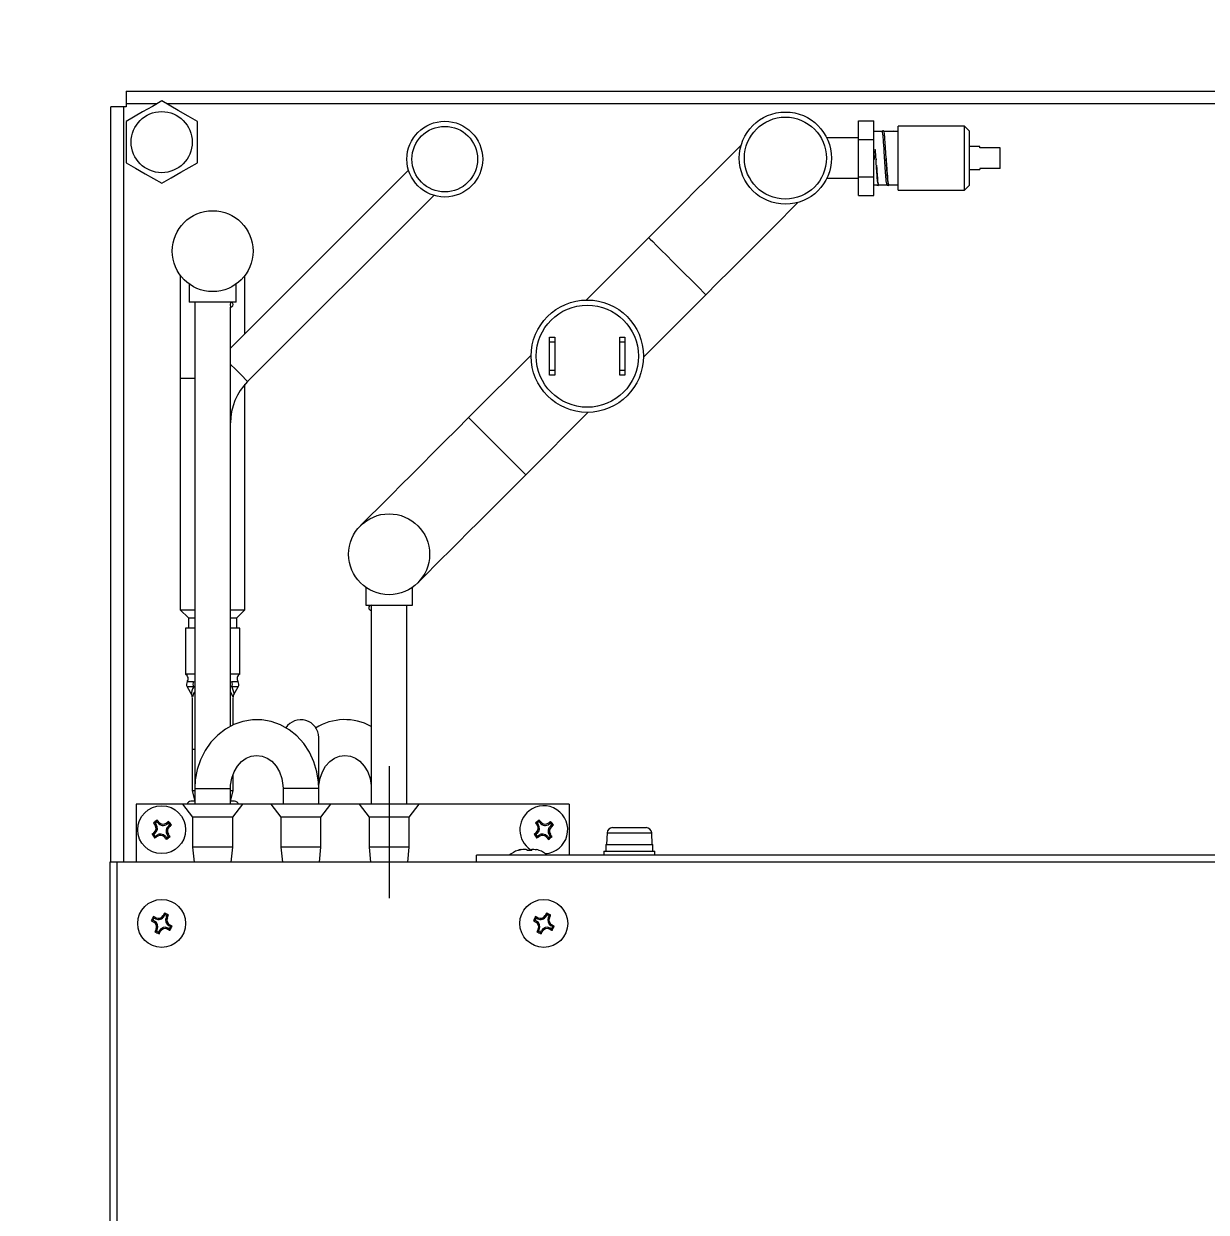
# Model space of a CAD drawing. Header units: millimetres. Extents: x 0 to 31017, y 0 to 21335.
# Drawn here: x 29735.9 to 29759.12, y 5835.99 to 5859.32 of the extents above; entities that cross this region are included whole.
import ezdxf
from ezdxf import colors
from ezdxf.entities.mleader import LeaderData, LeaderLine
from ezdxf.enums import TextEntityAlignment as Align
from ezdxf.math import Vec2, Vec3

# ---------------------------------------------------------------- set-up
doc = ezdxf.new("R2010")
doc.units = ezdxf.units.MM
doc.styles.get("Standard").update_dxf_attribs({"font": 'arial.ttf'})

# ---------------------------------------------------------------- blocks, each defined once
blk = doc.blocks.new('3F機組圖灰底')
at = {"color": 8, "linetype": 'Continuous', "lineweight": 15}
for p, q in [((109326.142, -43115.331), (109326.142, -43115.581)), ((109326.142, -43115.331), (109375.532, -43115.331)), ((109325.837, -43130.471), (109325.837, -43115.636)), ((109326.087, -43115.636), (109325.837, -43115.636)), ((109326.142, -43115.636), (109326.087, -43115.636)), ((109326.087, -43115.636), (109326.087, -43130.471)), ((109326.142, -43115.581), (109326.142, -43115.636)), ((109326.736, -43115.581), (109326.142, -43115.581)), ((109374.736, -43115.581), (109326.938, -43115.581)), ((109326.137, -43115.927), (109326.137, -43116.735)), ((109327.537, -43116.735), (109327.537, -43115.927)), ((109340.514, -43116.278), (109340.514, -43115.911)), ((109340.514, -43115.911), (109340.814, -43115.911)), ((109340.814, -43116.278), (109340.814, -43115.911)), ((109340.978, -43116.12), (109340.814, -43116.12)), ((109340.98, -43116.12), (109340.978, -43116.12)), ((109341.178, -43116.12), (109341.008, -43116.12)), ((109341.178, -43116.115), (109341.208, -43116.11)), ((109341.178, -43116.12), (109341.178, -43116.115)), ((109341.208, -43116.12), (109341.194, -43116.12)), ((109341.208, -43116.11), (109341.208, -43116.12)), ((109341.294, -43116.12), (109341.208, -43116.12)), ((109342.594, -43116.015), (109341.294, -43116.015)), ((109341.294, -43117.275), (109341.294, -43116.015)), ((109342.694, -43116.115), (109342.594, -43116.015)), ((109342.594, -43117.275), (109342.594, -43116.015)), ((109342.694, -43117.175), (109342.694, -43116.115)), ((109340.514, -43116.248), (109339.893, -43116.248)), ((109340.514, -43117.011), (109340.514, -43116.278)), ((109340.514, -43116.278), (109340.814, -43116.278)), ((109340.814, -43117.011), (109340.814, -43116.278)), ((109342.894, -43116.42), (109342.694, -43116.42)), ((109342.894, -43116.443), (109342.894, -43116.42)), ((109343.294, -43116.443), (109342.894, -43116.443)), ((109343.294, -43116.846), (109343.294, -43116.443)), ((109340.818, -43116.482), (109340.848, -43116.479)), ((109340.858, -43116.644), (109340.858, -43116.644)), ((109340.858, -43116.644), (109340.86, -43116.678)), ((109341.028, -43116.646), (109341.026, -43116.605)), ((109331.682, -43116.881), (109328.187, -43120.376)), ((109342.694, -43116.87), (109342.894, -43116.87)), ((109343.294, -43116.846), (109342.894, -43116.846)), ((109342.894, -43116.846), (109342.894, -43116.87)), ((109339.893, -43117.041), (109340.514, -43117.041)), ((109340.514, -43117.011), (109340.814, -43117.011)), ((109340.514, -43117.378), (109340.514, -43117.011)), ((109340.814, -43117.378), (109340.814, -43117.011)), ((109328.524, -43121.029), (109332.177, -43117.376)), ((109340.514, -43117.378), (109340.814, -43117.378)), ((109340.814, -43117.17), (109340.878, -43117.17)), ((109340.908, -43117.17), (109341.078, -43117.17)), ((109341.108, -43117.17), (109341.294, -43117.17)), ((109341.294, -43117.275), (109342.594, -43117.275)), ((109342.594, -43117.275), (109342.694, -43117.175)), ((109336.397, -43118.204), (109335.17, -43119.431)), ((109327.202, -43118.948), (109327.202, -43120.971)), ((109328.472, -43120.091), (109328.472, -43118.948)), ((109327.377, -43119.119), (109327.377, -43119.471)), ((109328.297, -43119.471), (109328.297, -43119.12)), ((109328.297, -43119.471), (109327.377, -43119.471)), ((109327.487, -43119.471), (109327.487, -43129.021)), ((109336.293, -43120.554), (109337.52, -43119.327)), ((109328.187, -43127.802), (109328.187, -43119.571)), ((109334.451, -43120.161), (109334.551, -43120.161)), ((109334.451, -43120.261), (109334.451, -43120.161)), ((109334.551, -43120.161), (109334.551, -43120.261)), ((109335.831, -43120.161), (109335.931, -43120.161)), ((109335.831, -43120.261), (109335.831, -43120.161)), ((109335.931, -43120.161), (109335.931, -43120.261)), ((109334.551, -43120.261), (109334.451, -43120.261)), ((109334.451, -43120.807), (109334.451, -43120.261)), ((109334.551, -43120.261), (109334.551, -43120.807)), ((109335.931, -43120.261), (109335.831, -43120.261)), ((109335.831, -43120.807), (109335.831, -43120.261)), ((109335.931, -43120.261), (109335.931, -43120.807)), ((109334.088, -43120.514), (109332.861, -43121.74)), ((109334.451, -43120.907), (109334.451, -43120.807)), ((109334.451, -43120.807), (109334.551, -43120.807)), ((109334.551, -43120.807), (109334.551, -43120.907)), ((109335.831, -43120.807), (109335.931, -43120.807)), ((109335.831, -43120.907), (109335.831, -43120.807)), ((109335.931, -43120.807), (109335.931, -43120.907)), ((109327.202, -43120.971), (109327.202, -43125.513)), ((109327.487, -43120.971), (109327.202, -43120.971)), ((109328.472, -43125.513), (109328.472, -43121.085)), ((109334.551, -43120.907), (109334.451, -43120.907)), ((109335.931, -43120.907), (109335.831, -43120.907)), ((109333.984, -43122.863), (109335.211, -43121.636)), ((109330.841, -43125.07), (109330.841, -43125.423)), ((109331.761, -43125.423), (109331.761, -43125.071)), ((109327.202, -43125.513), (109327.361, -43125.671)), ((109327.202, -43125.513), (109327.487, -43125.513)), ((109328.187, -43125.513), (109328.472, -43125.513)), ((109328.314, -43125.671), (109328.472, -43125.513)), ((109330.841, -43125.423), (109331.761, -43125.423)), ((109330.951, -43125.523), (109330.951, -43129.331)), ((109331.651, -43129.331), (109331.651, -43125.423)), ((109327.361, -43125.671), (109327.361, -43125.871)), ((109327.361, -43125.671), (109327.487, -43125.671)), ((109328.187, -43125.671), (109328.314, -43125.671)), ((109328.314, -43125.871), (109328.314, -43125.671)), ((109327.302, -43125.871), (109327.302, -43126.778)), ((109327.487, -43125.871), (109327.302, -43125.871)), ((109328.372, -43125.871), (109328.187, -43125.871)), ((109328.372, -43126.778), (109328.372, -43125.871)), ((109327.487, -43126.778), (109327.302, -43126.778)), ((109327.34, -43126.923), (109327.463, -43126.923)), ((109327.463, -43126.923), (109327.487, -43126.926)), ((109328.372, -43126.778), (109328.187, -43126.778)), ((109328.187, -43126.926), (109328.212, -43126.923)), ((109328.212, -43126.923), (109328.335, -43126.923)), ((109327.336, -43127.029), (109327.423, -43127.179)), ((109327.46, -43127.029), (109327.336, -43127.029)), ((109327.487, -43127.023), (109327.46, -43127.029)), ((109328.214, -43127.029), (109328.187, -43127.022)), ((109328.338, -43127.029), (109328.214, -43127.029)), ((109328.252, -43127.179), (109328.338, -43127.029)), ((109327.437, -43127.251), (109327.437, -43128.251)), ((109327.438, -43127.232), (109327.438, -43127.234)), ((109328.237, -43127.232), (109328.237, -43127.234)), ((109328.237, -43127.767), (109328.237, -43127.251)), ((109329.919, -43129.021), (109329.919, -43128.021)), ((109327.437, -43128.251), (109327.437, -43129.071)), ((109327.437, -43128.251), (109327.487, -43128.251)), ((109331.302, -43128.583), (109331.302, -43131.173)), ((109331.302, -43128.583), (109331.302, -43131.173)), ((109331.302, -43128.583), (109331.302, -43131.173)), ((109328.237, -43129.071), (109328.237, -43128.753)), ((109327.487, -43129.021), (109327.487, -43129.331)), ((109327.487, -43129.021), (109328.187, -43129.021)), ((109328.187, -43129.331), (109328.187, -43129.021)), ((109329.219, -43129.021), (109329.219, -43129.331)), ((109329.219, -43129.021), (109329.219, -43129.331)), ((109329.919, -43129.021), (109329.219, -43129.021)), ((109329.919, -43129.331), (109329.919, -43129.021)), ((109331.651, -43129.331), (109331.651, -43129.021)), ((109327.487, -43129.271), (109327.411, -43129.271)), ((109327.437, -43129.071), (109327.487, -43129.271)), ((109327.487, -43129.071), (109327.437, -43129.071)), ((109328.187, -43129.271), (109328.237, -43129.071)), ((109328.237, -43129.071), (109328.187, -43129.071)), ((109328.267, -43129.271), (109328.187, -43129.271)), ((109327.248, -43129.331), (109326.337, -43129.331)), ((109326.337, -43129.331), (109326.337, -43130.471)), ((109327.248, -43129.331), (109327.444, -43129.583)), ((109328.427, -43129.331), (109327.248, -43129.331)), ((109328.23, -43129.583), (109328.427, -43129.331)), ((109328.23, -43129.583), (109328.427, -43129.331)), ((109328.23, -43129.583), (109328.427, -43129.331)), ((109328.23, -43129.583), (109328.427, -43129.331)), ((109328.23, -43129.583), (109328.427, -43129.331)), ((109328.231, -43129.583), (109328.427, -43129.331)), ((109328.231, -43129.583), (109328.427, -43129.331)), ((109328.231, -43129.583), (109328.427, -43129.331)), ((109328.231, -43129.583), (109328.427, -43129.331)), ((109328.231, -43129.583), (109328.427, -43129.331)), ((109328.231, -43129.583), (109328.427, -43129.331)), ((109328.231, -43129.583), (109328.427, -43129.331)), ((109328.231, -43129.583), (109328.427, -43129.331)), ((109328.231, -43129.583), (109328.427, -43129.331)), ((109328.231, -43129.583), (109328.427, -43129.331)), ((109328.231, -43129.583), (109328.427, -43129.331)), ((109328.231, -43129.583), (109328.427, -43129.331)), ((109328.231, -43129.583), (109328.427, -43129.331)), ((109328.231, -43129.583), (109328.427, -43129.331)), ((109328.231, -43129.583), (109328.427, -43129.331)), ((109328.231, -43129.583), (109328.427, -43129.331)), ((109328.231, -43129.583), (109328.427, -43129.331)), ((109328.231, -43129.583), (109328.427, -43129.331)), ((109328.231, -43129.583), (109328.427, -43129.331)), ((109328.231, -43129.583), (109328.427, -43129.331)), ((109328.231, -43129.583), (109328.427, -43129.331)), ((109328.231, -43129.583), (109328.427, -43129.331)), ((109328.231, -43129.583), (109328.427, -43129.331)), ((109328.98, -43129.331), (109328.427, -43129.331)), ((109328.98, -43129.331), (109329.176, -43129.583)), ((109330.159, -43129.331), (109328.98, -43129.331)), ((109329.962, -43129.583), (109330.159, -43129.331)), ((109329.963, -43129.583), (109330.159, -43129.331)), ((109329.963, -43129.583), (109330.159, -43129.331)), ((109329.963, -43129.583), (109330.159, -43129.331)), ((109329.963, -43129.583), (109330.159, -43129.331)), ((109329.963, -43129.583), (109330.159, -43129.331)), ((109329.963, -43129.583), (109330.159, -43129.331)), ((109329.963, -43129.583), (109330.159, -43129.331)), ((109329.963, -43129.583), (109330.159, -43129.331)), ((109329.963, -43129.583), (109330.159, -43129.331)), ((109329.963, -43129.583), (109330.159, -43129.331)), ((109329.963, -43129.583), (109330.159, -43129.331)), ((109329.963, -43129.583), (109330.159, -43129.331)), ((109329.963, -43129.583), (109330.159, -43129.331)), ((109330.712, -43129.331), (109330.159, -43129.331)), ((109330.712, -43129.331), (109330.908, -43129.583)), ((109331.891, -43129.331), (109330.712, -43129.331)), ((109331.694, -43129.583), (109331.891, -43129.331)), ((109331.695, -43129.583), (109331.892, -43129.331)), ((109331.695, -43129.583), (109331.892, -43129.331)), ((109331.695, -43129.583), (109331.891, -43129.331)), ((109331.695, -43129.583), (109331.891, -43129.331)), ((109331.695, -43129.583), (109331.891, -43129.331)), ((109331.695, -43129.583), (109331.891, -43129.331)), ((109331.695, -43129.583), (109331.891, -43129.331)), ((109331.695, -43129.583), (109331.891, -43129.331)), ((109331.695, -43129.583), (109331.891, -43129.331)), ((109331.695, -43129.583), (109331.891, -43129.331)), ((109331.695, -43129.583), (109331.891, -43129.331)), ((109331.695, -43129.583), (109331.891, -43129.331)), ((109331.695, -43129.583), (109331.891, -43129.331)), ((109331.695, -43129.583), (109331.891, -43129.331)), ((109331.695, -43129.583), (109331.891, -43129.331)), ((109331.695, -43129.583), (109331.891, -43129.331)), ((109331.695, -43129.583), (109331.891, -43129.331)), ((109331.695, -43129.583), (109331.891, -43129.331)), ((109331.695, -43129.583), (109331.891, -43129.331)), ((109331.695, -43129.583), (109331.891, -43129.331)), ((109331.695, -43129.583), (109331.891, -43129.331)), ((109331.695, -43129.583), (109331.892, -43129.331)), ((109331.695, -43129.583), (109331.891, -43129.331)), ((109331.695, -43129.583), (109331.891, -43129.331)), ((109331.695, -43129.583), (109331.891, -43129.331)), ((109331.695, -43129.583), (109331.891, -43129.331)), ((109331.695, -43129.583), (109331.891, -43129.331)), ((109334.837, -43129.331), (109331.892, -43129.331)), ((109334.837, -43129.331), (109334.837, -43130.331)), ((109326.706, -43129.701), (109326.675, -43129.697)), ((109326.743, -43129.672), (109326.706, -43129.701)), ((109326.706, -43129.701), (109326.727, -43129.727)), ((109326.727, -43129.727), (109326.708, -43129.742)), ((109326.743, -43129.672), (109326.747, -43129.64)), ((109326.764, -43129.698), (109326.743, -43129.672)), ((109326.764, -43129.698), (109326.783, -43129.683)), ((109326.941, -43129.72), (109326.927, -43129.701)), ((109326.968, -43129.7), (109326.941, -43129.72)), ((109326.968, -43129.7), (109326.972, -43129.668)), ((109326.997, -43129.737), (109326.968, -43129.7)), ((109326.97, -43129.758), (109326.997, -43129.737)), ((109326.997, -43129.737), (109327.028, -43129.741)), ((109327.444, -43129.583), (109327.444, -43130.173)), ((109328.23, -43129.583), (109327.444, -43129.583)), ((109328.23, -43130.173), (109328.23, -43129.583)), ((109328.23, -43130.173), (109328.23, -43129.583)), ((109328.23, -43130.173), (109328.23, -43129.583)), ((109328.23, -43130.173), (109328.23, -43129.583)), ((109328.23, -43130.173), (109328.23, -43129.583)), ((109328.23, -43129.583), (109328.23, -43129.583)), ((109328.231, -43129.583), (109328.23, -43129.583)), ((109328.231, -43129.583), (109328.23, -43129.583)), ((109328.231, -43129.583), (109328.23, -43129.583)), ((109328.231, -43130.173), (109328.231, -43129.583)), ((109328.231, -43130.173), (109328.231, -43129.583)), ((109328.231, -43130.173), (109328.231, -43129.583)), ((109328.231, -43130.173), (109328.231, -43129.583)), ((109328.231, -43130.173), (109328.231, -43129.583)), ((109328.231, -43130.173), (109328.231, -43129.583)), ((109328.231, -43130.173), (109328.231, -43129.583)), ((109328.231, -43130.173), (109328.231, -43129.583)), ((109328.231, -43130.173), (109328.231, -43129.583)), ((109328.231, -43130.173), (109328.231, -43129.583)), ((109328.231, -43130.173), (109328.231, -43129.583)), ((109328.231, -43130.173), (109328.231, -43129.583)), ((109328.231, -43130.173), (109328.231, -43129.583)), ((109328.231, -43130.173), (109328.231, -43129.583)), ((109328.231, -43130.173), (109328.231, -43129.583)), ((109328.231, -43130.173), (109328.231, -43129.583)), ((109328.231, -43130.173), (109328.231, -43129.583)), ((109328.231, -43130.173), (109328.231, -43129.583)), ((109328.231, -43130.173), (109328.231, -43129.583)), ((109328.231, -43130.173), (109328.231, -43129.583)), ((109328.231, -43130.173), (109328.231, -43129.583)), ((109328.231, -43130.173), (109328.231, -43129.583)), ((109328.231, -43130.173), (109328.231, -43129.583)), ((109328.231, -43129.583), (109328.231, -43129.583)), ((109328.231, -43129.583), (109328.231, -43129.583)), ((109328.231, -43129.583), (109328.231, -43129.583)), ((109328.231, -43129.583), (109328.231, -43129.583)), ((109328.231, -43129.583), (109328.231, -43129.583)), ((109328.231, -43129.583), (109328.231, -43129.583)), ((109329.176, -43129.583), (109329.176, -43130.173)), ((109329.962, -43129.583), (109329.176, -43129.583)), ((109329.962, -43130.173), (109329.962, -43129.583)), ((109329.963, -43129.583), (109329.962, -43129.583)), ((109329.963, -43129.583), (109329.962, -43129.583)), ((109329.963, -43130.173), (109329.963, -43129.583)), ((109329.963, -43130.173), (109329.963, -43129.583)), ((109329.963, -43130.173), (109329.963, -43129.583)), ((109329.963, -43130.173), (109329.963, -43129.583)), ((109329.963, -43130.173), (109329.963, -43129.583)), ((109329.963, -43130.173), (109329.963, -43129.583)), ((109329.963, -43130.173), (109329.963, -43129.583)), ((109329.963, -43130.173), (109329.963, -43129.583)), ((109329.963, -43130.173), (109329.963, -43129.583)), ((109329.963, -43130.173), (109329.963, -43129.583)), ((109329.963, -43130.173), (109329.963, -43129.583)), ((109329.963, -43130.173), (109329.963, -43129.583)), ((109329.963, -43130.173), (109329.963, -43129.583)), ((109329.963, -43129.583), (109329.963, -43129.583)), ((109329.963, -43129.583), (109329.963, -43129.583)), ((109329.963, -43129.583), (109329.963, -43129.583)), ((109329.963, -43129.583), (109329.963, -43129.583)), ((109329.963, -43129.583), (109329.963, -43129.583)), ((109329.963, -43129.583), (109329.963, -43129.583)), ((109329.963, -43129.583), (109329.963, -43129.583)), ((109330.908, -43129.583), (109330.908, -43130.173)), ((109331.694, -43129.583), (109330.908, -43129.583)), ((109331.694, -43130.173), (109331.694, -43129.583)), ((109331.695, -43129.583), (109331.694, -43129.583)), ((109331.695, -43130.173), (109331.695, -43129.583)), ((109331.695, -43130.173), (109331.695, -43129.583)), ((109331.695, -43130.173), (109331.695, -43129.583)), ((109331.695, -43130.173), (109331.695, -43129.583)), ((109331.695, -43130.173), (109331.695, -43129.583)), ((109331.695, -43130.173), (109331.695, -43129.583)), ((109331.695, -43130.173), (109331.695, -43129.583)), ((109331.695, -43130.173), (109331.695, -43129.583)), ((109331.695, -43130.173), (109331.695, -43129.583)), ((109331.695, -43130.173), (109331.695, -43129.583)), ((109331.695, -43130.173), (109331.695, -43129.583)), ((109331.695, -43130.173), (109331.695, -43129.583)), ((109331.695, -43130.173), (109331.695, -43129.583)), ((109331.695, -43130.173), (109331.695, -43129.583)), ((109331.695, -43130.173), (109331.695, -43129.583)), ((109331.695, -43130.173), (109331.695, -43129.583)), ((109331.695, -43130.173), (109331.695, -43129.583)), ((109331.695, -43130.173), (109331.695, -43129.583)), ((109331.695, -43130.173), (109331.695, -43129.583)), ((109331.695, -43130.173), (109331.695, -43129.583)), ((109331.695, -43130.173), (109331.695, -43129.583)), ((109331.695, -43130.173), (109331.695, -43129.583)), ((109331.695, -43130.173), (109331.695, -43129.583)), ((109331.695, -43130.173), (109331.695, -43129.583)), ((109331.695, -43130.173), (109331.695, -43129.583)), ((109331.695, -43130.173), (109331.695, -43129.583)), ((109331.695, -43130.173), (109331.695, -43129.583)), ((109331.695, -43129.583), (109331.695, -43129.583)), ((109331.695, -43129.583), (109331.695, -43129.583)), ((109331.695, -43129.583), (109331.695, -43129.583)), ((109331.695, -43129.583), (109331.695, -43129.583)), ((109331.695, -43129.583), (109331.695, -43129.583)), ((109334.206, -43129.701), (109334.175, -43129.697)), ((109334.243, -43129.672), (109334.206, -43129.701)), ((109334.206, -43129.701), (109334.227, -43129.727)), ((109334.227, -43129.727), (109334.208, -43129.742)), ((109334.243, -43129.672), (109334.247, -43129.64)), ((109334.264, -43129.698), (109334.243, -43129.672)), ((109334.264, -43129.698), (109334.283, -43129.683)), ((109334.441, -43129.72), (109334.427, -43129.701)), ((109334.468, -43129.7), (109334.441, -43129.72)), ((109334.468, -43129.7), (109334.472, -43129.668)), ((109334.497, -43129.737), (109334.468, -43129.7)), ((109334.47, -43129.758), (109334.497, -43129.737)), ((109334.497, -43129.737), (109334.528, -43129.741)), ((109326.678, -43129.925), (109326.646, -43129.921)), ((109326.704, -43129.904), (109326.678, -43129.925)), ((109326.678, -43129.925), (109326.707, -43129.963)), ((109326.704, -43129.904), (109326.69, -43129.885)), ((109326.707, -43129.963), (109326.703, -43129.994)), ((109326.707, -43129.963), (109326.734, -43129.942)), ((109326.734, -43129.942), (109326.748, -43129.961)), ((109326.911, -43129.964), (109326.892, -43129.979)), ((109326.911, -43129.964), (109326.931, -43129.991)), ((109326.931, -43129.991), (109326.969, -43129.962)), ((109326.948, -43129.935), (109326.967, -43129.92)), ((109326.969, -43129.962), (109326.948, -43129.935)), ((109326.969, -43129.962), (109327, -43129.966)), ((109326.97, -43129.758), (109326.985, -43129.777)), ((109334.178, -43129.925), (109334.146, -43129.921)), ((109334.204, -43129.904), (109334.178, -43129.925)), ((109334.178, -43129.925), (109334.207, -43129.963)), ((109334.204, -43129.904), (109334.19, -43129.885)), ((109334.207, -43129.963), (109334.203, -43129.994)), ((109334.207, -43129.963), (109334.234, -43129.942)), ((109334.234, -43129.942), (109334.248, -43129.961)), ((109334.411, -43129.964), (109334.392, -43129.979)), ((109334.411, -43129.964), (109334.431, -43129.991)), ((109334.431, -43129.991), (109334.469, -43129.962)), ((109334.448, -43129.935), (109334.467, -43129.92)), ((109334.469, -43129.962), (109334.448, -43129.935)), ((109334.469, -43129.962), (109334.5, -43129.966)), ((109334.47, -43129.758), (109334.485, -43129.777)), ((109335.579, -43129.895), (109335.567, -43130.121)), ((109335.579, -43129.895), (109336.374, -43129.895)), ((109335.689, -43129.791), (109336.284, -43129.791)), ((109336.284, -43129.791), (109336.346, -43129.791)), ((109336.374, -43129.895), (109336.456, -43129.895)), ((109336.467, -43130.121), (109336.456, -43129.895)), ((109326.931, -43129.991), (109326.927, -43130.022)), ((109327.444, -43130.173), (109327.473, -43130.471)), ((109328.23, -43130.173), (109327.444, -43130.173)), ((109328.202, -43130.471), (109328.23, -43130.173)), ((109328.202, -43130.471), (109328.23, -43130.173)), ((109328.202, -43130.471), (109328.23, -43130.173)), ((109328.202, -43130.471), (109328.231, -43130.173)), ((109328.202, -43130.471), (109328.23, -43130.173)), ((109328.202, -43130.471), (109328.23, -43130.173)), ((109328.202, -43130.471), (109328.231, -43130.173)), ((109328.202, -43130.471), (109328.231, -43130.173)), ((109328.202, -43130.471), (109328.231, -43130.173)), ((109328.202, -43130.471), (109328.231, -43130.173)), ((109328.202, -43130.471), (109328.231, -43130.173)), ((109328.202, -43130.471), (109328.231, -43130.173)), ((109328.202, -43130.471), (109328.231, -43130.173)), ((109328.202, -43130.471), (109328.231, -43130.173)), ((109328.202, -43130.471), (109328.231, -43130.173)), ((109328.203, -43130.471), (109328.231, -43130.173)), ((109328.203, -43130.471), (109328.231, -43130.173)), ((109328.203, -43130.471), (109328.231, -43130.173)), ((109328.203, -43130.471), (109328.231, -43130.173)), ((109328.203, -43130.471), (109328.231, -43130.173)), ((109328.203, -43130.471), (109328.231, -43130.173)), ((109328.203, -43130.471), (109328.231, -43130.173)), ((109328.203, -43130.471), (109328.231, -43130.173)), ((109328.203, -43130.471), (109328.231, -43130.173)), ((109328.203, -43130.471), (109328.231, -43130.173)), ((109328.203, -43130.471), (109328.231, -43130.173)), ((109328.203, -43130.471), (109328.231, -43130.173)), ((109328.203, -43130.471), (109328.231, -43130.173)), ((109328.23, -43130.173), (109328.23, -43130.173)), ((109328.231, -43130.173), (109328.23, -43130.173)), ((109328.231, -43130.173), (109328.23, -43130.173)), ((109328.231, -43130.173), (109328.23, -43130.173)), ((109328.231, -43130.173), (109328.231, -43130.173)), ((109328.231, -43130.173), (109328.231, -43130.173)), ((109328.231, -43130.173), (109328.231, -43130.173)), ((109328.231, -43130.173), (109328.231, -43130.173)), ((109328.231, -43130.173), (109328.231, -43130.173)), ((109328.231, -43130.173), (109328.231, -43130.173)), ((109329.176, -43130.173), (109329.205, -43130.471)), ((109329.962, -43130.173), (109329.176, -43130.173)), ((109329.934, -43130.471), (109329.963, -43130.173)), ((109329.934, -43130.471), (109329.963, -43130.173)), ((109329.934, -43130.471), (109329.963, -43130.173)), ((109329.934, -43130.471), (109329.963, -43130.173)), ((109329.934, -43130.471), (109329.963, -43130.173)), ((109329.934, -43130.471), (109329.962, -43130.173)), ((109329.934, -43130.471), (109329.963, -43130.173)), ((109329.935, -43130.471), (109329.963, -43130.173)), ((109329.935, -43130.471), (109329.963, -43130.173)), ((109329.935, -43130.471), (109329.963, -43130.173)), ((109329.935, -43130.471), (109329.963, -43130.173)), ((109329.935, -43130.471), (109329.963, -43130.173)), ((109329.935, -43130.471), (109329.963, -43130.173)), ((109329.935, -43130.471), (109329.963, -43130.173)), ((109329.963, -43130.173), (109329.962, -43130.173)), ((109329.963, -43130.173), (109329.962, -43130.173)), ((109329.963, -43130.173), (109329.963, -43130.173)), ((109329.963, -43130.173), (109329.963, -43130.173)), ((109329.963, -43130.173), (109329.963, -43130.173)), ((109329.963, -43130.173), (109329.963, -43130.173)), ((109329.963, -43130.173), (109329.963, -43130.173)), ((109329.963, -43130.173), (109329.963, -43130.173)), ((109329.963, -43130.173), (109329.963, -43130.173)), ((109330.908, -43130.173), (109330.937, -43130.471)), ((109331.694, -43130.173), (109330.908, -43130.173)), ((109331.666, -43130.471), (109331.695, -43130.173)), ((109331.666, -43130.471), (109331.695, -43130.173)), ((109331.666, -43130.471), (109331.695, -43130.173)), ((109331.666, -43130.471), (109331.695, -43130.173)), ((109331.666, -43130.471), (109331.695, -43130.173)), ((109331.666, -43130.471), (109331.695, -43130.173)), ((109331.666, -43130.471), (109331.695, -43130.173)), ((109331.666, -43130.471), (109331.695, -43130.173)), ((109331.666, -43130.471), (109331.694, -43130.173)), ((109331.666, -43130.471), (109331.695, -43130.173)), ((109331.666, -43130.471), (109331.695, -43130.173)), ((109331.667, -43130.471), (109331.695, -43130.173)), ((109331.667, -43130.471), (109331.695, -43130.173)), ((109331.667, -43130.471), (109331.695, -43130.173)), ((109331.667, -43130.471), (109331.695, -43130.173)), ((109331.667, -43130.471), (109331.695, -43130.173)), ((109331.667, -43130.471), (109331.695, -43130.173)), ((109331.667, -43130.471), (109331.695, -43130.173)), ((109331.667, -43130.471), (109331.695, -43130.173)), ((109331.667, -43130.471), (109331.695, -43130.173)), ((109331.667, -43130.471), (109331.695, -43130.173)), ((109331.667, -43130.471), (109331.695, -43130.173)), ((109331.667, -43130.471), (109331.695, -43130.173)), ((109331.667, -43130.471), (109331.695, -43130.173)), ((109331.667, -43130.471), (109331.695, -43130.173)), ((109331.667, -43130.471), (109331.695, -43130.173)), ((109331.667, -43130.471), (109331.695, -43130.173)), ((109331.667, -43130.471), (109331.695, -43130.173)), ((109331.695, -43130.173), (109331.694, -43130.173)), ((109331.695, -43130.173), (109331.695, -43130.173)), ((109331.695, -43130.173), (109331.695, -43130.173)), ((109331.695, -43130.173), (109331.695, -43130.173)), ((109331.695, -43130.173), (109331.695, -43130.173)), ((109331.695, -43130.173), (109331.695, -43130.173)), ((109333.883, -43130.224), (109333.883, -43130.222)), ((109334.069, -43130.237), (109334.07, -43130.222)), ((109334.099, -43130.22), (109334.097, -43130.238)), ((109334.098, -43130.238), (109334.1, -43130.222)), ((109334.431, -43129.991), (109334.427, -43130.022)), ((109335.557, -43130.121), (109335.557, -43130.251)), ((109335.557, -43130.121), (109336.391, -43130.121)), ((109336.391, -43130.121), (109336.477, -43130.121)), ((109336.477, -43130.251), (109336.477, -43130.121)), ((109333.017, -43130.471), (109333.017, -43130.331)), ((109370.997, -43130.331), (109333.017, -43130.331)), ((109335.517, -43130.251), (109335.517, -43130.331)), ((109335.517, -43130.251), (109336.424, -43130.251)), ((109336.424, -43130.251), (109336.517, -43130.251)), ((109336.517, -43130.331), (109336.517, -43130.251)), ((109325.817, -43130.471), (109325.817, -43241.171)), ((109325.957, -43130.471), (109325.817, -43130.471)), ((109333.017, -43130.471), (109325.957, -43130.471)), ((109325.957, -43130.471), (109325.957, -43241.171)), ((109370.997, -43130.471), (109333.017, -43130.471)), ((109326.663, -43131.608), (109326.633, -43131.618)), ((109326.685, -43131.566), (109326.663, -43131.608)), ((109326.663, -43131.608), (109326.693, -43131.623)), ((109326.685, -43131.566), (109326.675, -43131.536)), ((109326.693, -43131.623), (109326.682, -43131.645)), ((109326.715, -43131.581), (109326.685, -43131.566)), ((109326.715, -43131.581), (109326.726, -43131.56)), ((109326.885, -43131.527), (109326.864, -43131.516)), ((109326.901, -43131.497), (109326.885, -43131.527)), ((109326.901, -43131.497), (109326.891, -43131.467)), ((109326.943, -43131.519), (109326.901, -43131.497)), ((109326.927, -43131.549), (109326.943, -43131.519)), ((109326.927, -43131.549), (109326.949, -43131.56)), ((109326.943, -43131.519), (109326.973, -43131.509)), ((109334.163, -43131.608), (109334.133, -43131.618)), ((109334.185, -43131.566), (109334.163, -43131.608)), ((109334.163, -43131.608), (109334.193, -43131.623)), ((109334.185, -43131.566), (109334.175, -43131.536)), ((109334.193, -43131.623), (109334.182, -43131.645)), ((109334.215, -43131.581), (109334.185, -43131.566)), ((109334.215, -43131.581), (109334.226, -43131.56)), ((109334.385, -43131.527), (109334.364, -43131.516)), ((109334.401, -43131.497), (109334.385, -43131.527)), ((109334.401, -43131.497), (109334.391, -43131.467)), ((109334.443, -43131.519), (109334.401, -43131.497)), ((109334.427, -43131.549), (109334.443, -43131.519)), ((109334.427, -43131.549), (109334.449, -43131.56)), ((109334.443, -43131.519), (109334.473, -43131.509)), ((109326.732, -43131.824), (109326.702, -43131.833)), ((109326.748, -43131.794), (109326.726, -43131.783)), ((109326.748, -43131.794), (109326.732, -43131.824)), ((109326.732, -43131.824), (109326.774, -43131.845)), ((109326.774, -43131.845), (109326.79, -43131.815)), ((109326.774, -43131.845), (109326.784, -43131.875)), ((109326.79, -43131.815), (109326.811, -43131.826)), ((109326.96, -43131.761), (109326.949, -43131.782)), ((109326.96, -43131.761), (109326.99, -43131.777)), ((109326.982, -43131.719), (109326.993, -43131.697)), ((109327.012, -43131.734), (109326.982, -43131.719)), ((109326.99, -43131.777), (109327.012, -43131.734)), ((109326.99, -43131.777), (109326.999, -43131.807)), ((109327.012, -43131.734), (109327.042, -43131.725)), ((109334.232, -43131.824), (109334.202, -43131.833)), ((109334.248, -43131.794), (109334.226, -43131.783)), ((109334.248, -43131.794), (109334.232, -43131.824)), ((109334.232, -43131.824), (109334.274, -43131.845)), ((109334.274, -43131.845), (109334.29, -43131.815)), ((109334.274, -43131.845), (109334.284, -43131.875)), ((109334.29, -43131.815), (109334.311, -43131.826)), ((109334.46, -43131.761), (109334.449, -43131.782)), ((109334.46, -43131.761), (109334.49, -43131.777)), ((109334.482, -43131.719), (109334.493, -43131.697)), ((109334.512, -43131.734), (109334.482, -43131.719)), ((109334.49, -43131.777), (109334.512, -43131.734)), ((109334.49, -43131.777), (109334.499, -43131.807)), ((109334.512, -43131.734), (109334.542, -43131.725))]:
    blk.add_line(p, q, dxfattribs=at)
at = {"color": 8, "linetype": 'Continuous', "lineweight": 15, "flags": 128}
for points in [[(109326.837, -43115.523), (109326.654, -43115.629), (109326.463, -43115.739), (109326.137, -43115.927)], [(109327.537, -43115.927), (109327.354, -43115.821), (109327.163, -43115.711), (109326.837, -43115.523)], [(109341.008, -43116.11), (109340.993, -43116.112), (109340.978, -43116.115)], [(109338.211, -43116.39), (109337.719, -43116.882), (109337.525, -43117.076), (109337.317, -43117.284), (109337.097, -43117.504), (109336.869, -43117.732), (109336.634, -43117.967), (109336.397, -43118.204)], [(109341.058, -43116.644), (109341.061, -43116.695), (109341.066, -43116.78), (109341.072, -43116.862), (109341.074, -43116.901), (109341.077, -43116.938), (109341.082, -43117.005), (109341.087, -43117.063), (109341.093, -43117.11), (109341.098, -43117.143), (109341.101, -43117.155), (109341.106, -43117.168), (109341.108, -43117.168)], [(109326.137, -43116.735), (109326.321, -43116.841), (109326.512, -43116.952), (109326.837, -43117.139)], [(109326.837, -43117.139), (109327.021, -43117.034), (109327.212, -43116.923), (109327.537, -43116.735)], [(109340.867, -43116.786), (109340.872, -43116.863), (109340.875, -43116.902), (109340.88, -43116.973), (109340.885, -43117.036), (109340.89, -43117.089), (109340.895, -43117.129), (109340.898, -43117.144), (109340.901, -43117.155), (109340.906, -43117.168), (109340.908, -43117.168)], [(109340.878, -43117.174), (109340.893, -43117.177), (109340.908, -43117.18)], [(109341.078, -43117.174), (109341.093, -43117.177), (109341.108, -43117.18)], [(109337.52, -43119.327), (109337.757, -43119.09), (109337.992, -43118.855), (109338.22, -43118.627), (109338.44, -43118.407), (109338.648, -43118.199), (109338.842, -43118.005), (109339.334, -43117.513)], [(109336.397, -43118.204), (109336.4, -43118.208), (109336.426, -43118.234), (109336.477, -43118.285), (109336.551, -43118.358), (109336.643, -43118.451), (109336.75, -43118.558), (109336.867, -43118.675), (109336.989, -43118.796), (109337.108, -43118.916), (109337.221, -43119.029), (109337.322, -43119.129), (109337.405, -43119.213), (109337.468, -43119.275), (109337.507, -43119.314), (109337.52, -43119.327)], [(109328.187, -43119.472), (109328.187, -43119.472), (109328.187, -43119.476), (109328.186, -43119.486), (109328.185, -43119.499), (109328.184, -43119.515), (109328.184, -43119.532), (109328.185, -43119.548), (109328.186, -43119.56), (109328.187, -43119.568), (109328.187, -43119.571), (109328.187, -43119.571)], [(109328.187, -43120.693), (109328.196, -43120.701), (109328.277, -43120.782)], [(109328.277, -43120.782), (109328.357, -43120.862), (109328.429, -43120.934), (109328.484, -43120.989), (109328.517, -43121.022), (109328.524, -43121.029)], [(109332.861, -43121.74), (109332.624, -43121.978), (109332.389, -43122.212), (109332.161, -43122.441), (109331.941, -43122.66), (109331.733, -43122.869), (109331.539, -43123.063), (109331.361, -43123.24), (109331.203, -43123.399), (109331.065, -43123.536), (109330.95, -43123.651), (109330.859, -43123.742), (109330.793, -43123.808), (109330.753, -43123.848), (109330.74, -43123.861)], [(109332.861, -43121.74), (109332.865, -43121.743), (109332.891, -43121.769), (109332.942, -43121.82), (109333.015, -43121.894), (109333.108, -43121.986), (109333.215, -43122.094), (109333.332, -43122.211), (109333.453, -43122.332), (109333.573, -43122.452), (109333.686, -43122.564), (109333.786, -43122.665), (109333.87, -43122.748), (109333.932, -43122.811), (109333.971, -43122.85), (109333.984, -43122.863), (109333.984, -43122.863)], [(109331.863, -43124.984), (109331.876, -43124.971), (109331.916, -43124.931), (109331.982, -43124.865), (109332.073, -43124.774), (109332.188, -43124.659), (109332.326, -43124.521), (109332.484, -43124.363), (109332.662, -43124.185), (109332.856, -43123.991), (109333.064, -43123.783), (109333.284, -43123.564), (109333.512, -43123.335), (109333.747, -43123.1), (109333.984, -43122.863)], [(109327.487, -43127.125), (109327.47, -43127.141), (109327.439, -43127.224), (109327.438, -43127.232)], [(109328.237, -43127.234), (109328.234, -43127.209), (109328.188, -43127.121), (109328.187, -43127.12)], [(109328.214, -43127.029), (109328.251, -43127.146), (109328.251, -43127.18), (109328.251, -43127.178)], [(109329.919, -43129.021), (109329.915, -43128.9), (109329.883, -43128.694), (109329.824, -43128.496), (109329.737, -43128.309), (109329.625, -43128.14), (109329.491, -43127.991), (109329.337, -43127.868), (109329.168, -43127.773), (109328.988, -43127.709), (109328.803, -43127.676), (109328.616, -43127.675), (109328.432, -43127.705), (109328.255, -43127.766), (109328.089, -43127.856), (109327.937, -43127.972), (109327.803, -43128.113), (109327.689, -43128.275), (109327.599, -43128.456), (109327.534, -43128.65), (109327.497, -43128.853), (109327.487, -43129.021)], [(109328.187, -43129.021), (109328.19, -43128.956), (109328.213, -43128.82), (109328.259, -43128.694), (109328.323, -43128.584), (109328.403, -43128.495), (109328.494, -43128.428), (109328.592, -43128.387), (109328.697, -43128.371), (109328.808, -43128.385), (109328.906, -43128.424), (109328.996, -43128.487), (109329.081, -43128.581), (109329.148, -43128.694), (109329.194, -43128.823), (109329.217, -43128.96), (109329.219, -43129.021)], [(109329.919, -43129.021), (109329.922, -43128.956), (109329.945, -43128.82), (109329.991, -43128.694), (109330.055, -43128.584), (109330.135, -43128.495), (109330.226, -43128.428), (109330.324, -43128.387), (109330.429, -43128.371), (109330.54, -43128.385), (109330.638, -43128.424), (109330.728, -43128.487), (109330.813, -43128.581), (109330.88, -43128.694), (109330.926, -43128.823), (109330.949, -43128.96), (109330.951, -43129.021)], [(109333.893, -43130.222), (109333.927, -43130.215), (109333.959, -43130.212), (109333.983, -43130.212), (109333.999, -43130.217), (109334.005, -43130.222)], [(109334.1, -43130.222), (109334.103, -43130.215), (109334.117, -43130.212), (109334.14, -43130.212), (109334.169, -43130.217), (109334.191, -43130.222)]]:
    blk.add_lwpolyline(points, dxfattribs=at)
at = {"color": 8, "linetype": 'Continuous', "lineweight": 15}
for centre, radius in [((109326.837, -43116.331), 0.6), ((109339.08, -43116.645), 0.905), ((109332.394, -43116.665), 0.744), ((109339.08, -43116.645), 0.805), ((109332.394, -43116.665), 0.644), ((109327.837, -43118.471), 0.794), ((109335.191, -43120.534), 1.103), ((109335.191, -43120.534), 1.003), ((109331.301, -43124.423), 0.794), ((109326.837, -43129.831), 0.47), ((109326.837, -43131.671), 0.47), ((109334.337, -43131.671), 0.47)]:
    blk.add_circle(centre, radius, dxfattribs=at)
for centre, radius, start, end in [((109320.254, -43117.823), 20.608, 3.2751, 3.726), ((109328.187, -43119.521), 0.05, 270, 90.0554), ((109329.337, -43121.843), 1.15, 135, 180), ((109330.951, -43125.473), 0.05, 89.8523, 180), ((109330.951, -43125.473), 0.05, 180, 270.0176), ((109330.602, -43125.473), 0.353, 351.8504, 359.9823), ((109330.602, -43125.473), 0.353, 0.0151, 8.0534), ((109327.257, -43126.867), 0.1, 325.9048, 63.2563), ((109327.423, -43126.979), 0.1, 145.9048, 210), ((109327.578, -43126.979), 0.128, 153.9176, 203.0015), ((109328.097, -43126.979), 0.128, 337.0001, 26.0824), ((109328.417, -43126.867), 0.1, 116.7437, 214.0952), ((109328.252, -43126.979), 0.1, 330, 34.0952), ((109327.343, -43127.231), 0.0943, 359.5268, 33.0829), ((109327.684, -43127.163), 0.26, 149.2134, 183.4181), ((109328.328, -43127.23), 0.0905, 145.8725, 180.7934), ((109329.569, -43128.021), 0.35, 0, 147.4322), ((109330.433, -43128.753), 1.083, 61.4104, 122.0955), ((109327.411, -43129.351), 0.0796, 90.1725, 165.7635), ((109328.267, -43129.351), 0.08, 14.4775, 90), ((109334.337, -43129.831), 0.47, 127.831, 235.6409), ((109334.337, -43129.831), 0.47, 274.014, 127.831), ((109330.244, -43134.218), 5.76, 127.3741, 128.29), ((109330.809, -43126.728), 5.089, 215.6857, 216.3169), ((109326.623, -43129.804), 0.105, 309.3324, 36.3285), ((109326.627, -43129.805), 0.126, 307.831, 37.831), ((109322.829, -43132.925), 5.113, 39.344, 39.9723), ((109326.864, -43129.621), 0.126, 217.831, 307.831), ((109326.864, -43129.617), 0.105, 219.3393, 306.3242), ((109329.933, -43133.792), 5.077, 125.6846, 126.3173), ((109322.502, -43133.198), 5.695, 37.3674, 38.2938), ((109323.737, -43125.815), 5.123, 309.3499, 309.977), ((109337.736, -43134.208), 5.747, 127.3731, 128.291), ((109338.28, -43126.749), 5.054, 215.6835, 216.3191), ((109334.123, -43129.804), 0.105, 309.3331, 36.3278), ((109334.127, -43129.805), 0.126, 307.831, 37.831), ((109330.308, -43132.942), 5.14, 39.3457, 39.9707), ((109334.364, -43129.621), 0.126, 217.831, 307.831), ((109334.364, -43129.617), 0.105, 219.3393, 306.3242), ((109337.407, -43133.756), 5.032, 125.6818, 126.3201), ((109330.002, -43133.198), 5.695, 37.3674, 38.2938), ((109331.186, -43125.754), 5.202, 309.3547, 309.9722), ((109329.988, -43133.908), 5.202, 129.3547, 129.9722), ((109331.173, -43126.465), 5.695, 217.3674, 218.2938), ((109323.682, -43125.788), 5.178, 305.6908, 306.3111), ((109326.811, -43130.042), 0.126, 37.831, 127.831), ((109326.81, -43130.046), 0.105, 39.3321, 126.3314), ((109330.857, -43126.727), 5.128, 219.3489, 219.9753), ((109327.048, -43129.858), 0.126, 127.831, 217.831), ((109323.494, -43125.525), 5.659, 307.363, 308.2953), ((109327.052, -43129.858), 0.105, 129.3324, 216.3296), ((109322.856, -43132.942), 5.102, 35.6852, 36.3149), ((109337.438, -43133.847), 5.123, 129.3499, 129.977), ((109338.673, -43126.465), 5.695, 217.3674, 218.2938), ((109331.182, -43125.788), 5.178, 305.6908, 306.3111), ((109334.311, -43130.042), 0.126, 37.831, 127.831), ((109334.31, -43130.046), 0.105, 39.3321, 126.3314), ((109338.313, -43126.765), 5.07, 219.3453, 219.9788), ((109334.548, -43129.858), 0.126, 127.831, 217.831), ((109330.994, -43125.525), 5.659, 307.363, 308.2953), ((109334.552, -43129.858), 0.105, 129.3324, 216.3285), ((109330.366, -43132.935), 5.089, 35.6857, 36.3169), ((109335.689, -43129.901), 0.11, 90, 177), ((109336.346, -43129.901), 0.11, 3, 90), ((109334.032, -43130.806), 0.603, 104.2664, 109.7957), ((109334.043, -43130.816), 0.613, 104.1971, 109.6632), ((109333.827, -43130.308), 0.197, 20.4277, 25.8193), ((109334.248, -43130.308), 0.198, 154.1932, 159.5597), ((109333.941, -43130.265), 0.165, 9.2513, 15.3228), ((109334.043, -43130.806), 0.603, 70.2055, 75.7324), ((109334.037, -43130.811), 0.61, 109.8554, 128.1046), ((109333.832, -43130.244), 0.00704, 48.9748, 106.7463), ((109334.017, -43130.807), 0.57, 87.9903, 90.6333), ((109334.058, -43130.827), 0.59, 85.5478, 94.4522), ((109334.243, -43130.243), 0.00634, 46.1522, 94.8192), ((109334.037, -43130.811), 0.61, 51.8954, 70.1446), ((109331.699, -43134.18), 5.677, 152.2421, 153.1714), ((109329.158, -43127.144), 5.137, 240.5642, 241.1896), ((109324.495, -43136.179), 5.129, 64.2217, 64.848), ((109326.635, -43131.736), 0.126, 332.707, 62.707), ((109326.773, -43131.469), 0.126, 242.707, 332.707), ((109326.772, -43131.465), 0.105, 244.2129, 331.2026), ((109331.358, -43133.988), 5.129, 150.5644, 151.1906), ((109324.353, -43136.486), 5.624, 62.2377, 63.1758), ((109327.04, -43131.607), 0.126, 152.707, 242.707), ((109327.043, -43131.605), 0.105, 154.2124, 241.2018), ((109322.35, -43129.339), 5.106, 334.221, 334.8501), ((109339.172, -43134.166), 5.646, 152.2395, 153.174), ((109336.658, -43127.144), 5.137, 240.5642, 241.1896), ((109331.998, -43136.172), 5.122, 64.2206, 64.8477), ((109334.135, -43131.736), 0.126, 332.707, 62.707), ((109334.273, -43131.469), 0.126, 242.707, 332.707), ((109334.272, -43131.465), 0.105, 244.2124, 331.203), ((109338.846, -43133.981), 5.116, 150.5622, 151.1901), ((109331.846, -43136.5), 5.64, 62.239, 63.1745), ((109334.54, -43131.607), 0.126, 152.707, 242.707), ((109334.543, -43131.605), 0.105, 154.2124, 241.2018), ((109329.85, -43129.339), 5.106, 334.221, 334.8501), ((109326.632, -43131.737), 0.105, 334.2124, 61.2018), ((109331.324, -43134.003), 5.106, 154.221, 154.8501), ((109329.341, -43126.819), 5.666, 242.2412, 243.1723), ((109322.329, -43129.361), 5.116, 330.5622, 331.1901), ((109326.902, -43131.873), 0.126, 62.707, 152.707), ((109326.903, -43131.877), 0.105, 64.2124, 151.203), ((109329.176, -43127.17), 5.122, 244.2206, 244.8477), ((109324.582, -43136.082), 5.004, 60.5559, 61.1979), ((109321.975, -43129.162), 5.678, 332.2422, 333.1713), ((109334.132, -43131.737), 0.105, 334.2124, 61.2018), ((109338.824, -43134.003), 5.106, 154.221, 154.8501), ((109336.838, -43126.825), 5.659, 242.2407, 243.1728), ((109329.803, -43129.347), 5.145, 330.564, 331.1884), ((109334.402, -43131.873), 0.126, 62.707, 152.707), ((109334.403, -43131.877), 0.105, 64.2124, 151.203), ((109336.676, -43127.17), 5.122, 244.2206, 244.8477), ((109332.082, -43136.082), 5.004, 60.5559, 61.1979), ((109329.459, -43129.154), 5.696, 332.2437, 333.1698)]:
    blk.add_arc(centre, radius, start, end, dxfattribs=at)
blk.add_ellipse((109341.194, -43116.645), major_axis=(-8.659, 0), ratio=0.06063, start_param=4.710718, end_param=4.714176, dxfattribs=at)
for points, knots in [([(109341.078, -43117.172), (109341.078, -43117.173), (109341.074, -43117.178), (109341.069, -43117.154), (109341.06, -43117.097), (109341.052, -43117.005), (109341.043, -43116.889), (109341.034, -43116.755), (109341.026, -43116.614), (109341.018, -43116.475), (109341.009, -43116.348), (109341.001, -43116.241), (109340.993, -43116.164), (109340.985, -43116.12), (109340.98, -43116.119), (109340.978, -43116.119)], [0, 0, 0, 0, 0.008403, 0.092705, 0.178013, 0.261477, 0.34587, 0.431159, 0.514558, 0.599038, 0.684299, 0.767645, 0.852205, 0.937439, 1, 1, 1, 1]), ([(109341.113, -43117.17), (109341.111, -43117.174), (109341.106, -43117.186), (109341.099, -43117.16), (109341.09, -43117.1), (109341.082, -43117.007), (109341.073, -43116.89), (109341.064, -43116.755), (109341.056, -43116.612), (109341.048, -43116.471), (109341.039, -43116.343), (109341.031, -43116.236), (109341.023, -43116.158), (109341.015, -43116.114), (109341.01, -43116.113), (109341.008, -43116.113)], [0, 0, 0, 0, 0.059551, 0.139576, 0.220558, 0.299786, 0.379898, 0.460861, 0.54003, 0.620222, 0.70116, 0.780274, 0.860547, 0.941456, 1, 1, 1, 1]), ([(109340.83, -43116.673), (109340.83, -43116.671), (109340.826, -43116.608), (109340.822, -43116.544), (109340.818, -43116.482)], [0, 0, 0, 0, 0.0390906, 1, 1, 1, 1]), ([(109340.911, -43117.17), (109340.909, -43117.174), (109340.903, -43117.185), (109340.893, -43117.129), (109340.882, -43117.015), (109340.871, -43116.853), (109340.859, -43116.664), (109340.852, -43116.541), (109340.848, -43116.479)], [0, 0, 0, 0, 0.104692, 0.28508, 0.46313, 0.642539, 0.82195, 1, 1, 1, 1])]:
    blk.add_open_spline(points, degree=3, knots=knots, dxfattribs=at)
for points in [[(109341.178, -43116.115), (109341.176, -43116.12)], [(109340.878, -43117.167), (109340.877, -43117.168)]]:
    blk.add_open_spline(points, degree=1, dxfattribs=at)
blk = doc.blocks.new('_DetailCallout')
at = {"color": 0, "linetype": 'ByBlock', "lineweight": -2, "transparency": 16777216}
blk.add_line((8, 0), (-8, 0), dxfattribs=at)
blk.add_circle((0, 0), 8, dxfattribs=at)
at = {"color": 0, "transparency": 16777216}
for tag, p in [('視圖號碼', (0, 1)), ('圖紙號碼', (0, -6))]:
    blk.add_attdef(tag, text='', height=3, dxfattribs=at).set_placement(p, align=Align.CENTER)

msp = doc.modelspace()

# ---------------------------------------------------------------- block references
at = {"color": 30}
msp.add_blockref('3F機組圖灰底', (-79588.225, 48973.327), dxfattribs=at)

# ---------------------------------------------------------------- leaders
at = {"color": 54}
ml = msp.add_multileader_block('Standard', dxfattribs=at)
ml.set_content('_DetailCallout', color=54, scale=15)
ml.set_attribute('視圖號碼', '冷藏庫', width=0)
ml.set_attribute('圖紙號碼', 'A機', width=0)
ml.set_leader_properties()
ml.build(insert=Vec2(0, 0))
ml.multileader.update_dxf_attribs({"leader_type": 0})
ctx = ml.context
ctx.base_point, ctx.plane_origin = Vec3(29838.443, 5795.864), Vec3(29958.443, 5795.864)
notes = []
notes.append((ctx, [(0, (0, 0, 0), (0, 0), (1, 0), 1, [])]))
ctx.block.insert = Vec3(29958.443, 5795.864)
for ctx, leaders in notes:
    for number, flags, end, landing, length, lines in leaders:
        leader = LeaderData()
        leader.index, (leader.has_last_leader_line, leader.has_dogleg_vector, leader.attachment_direction) = number, flags
        leader.last_leader_point, leader.dogleg_vector, leader.dogleg_length = Vec3(end), Vec3(landing), length
        for number, points, colour, breaks in lines:
            line = LeaderLine()
            line.index, line.vertices, line.color, line.breaks = number, Vec3.list(points), colors.encode_raw_color(colour), breaks
            leader.lines.append(line)
        ctx.leaders.append(leader)

doc.saveas('drawing.dxf')
